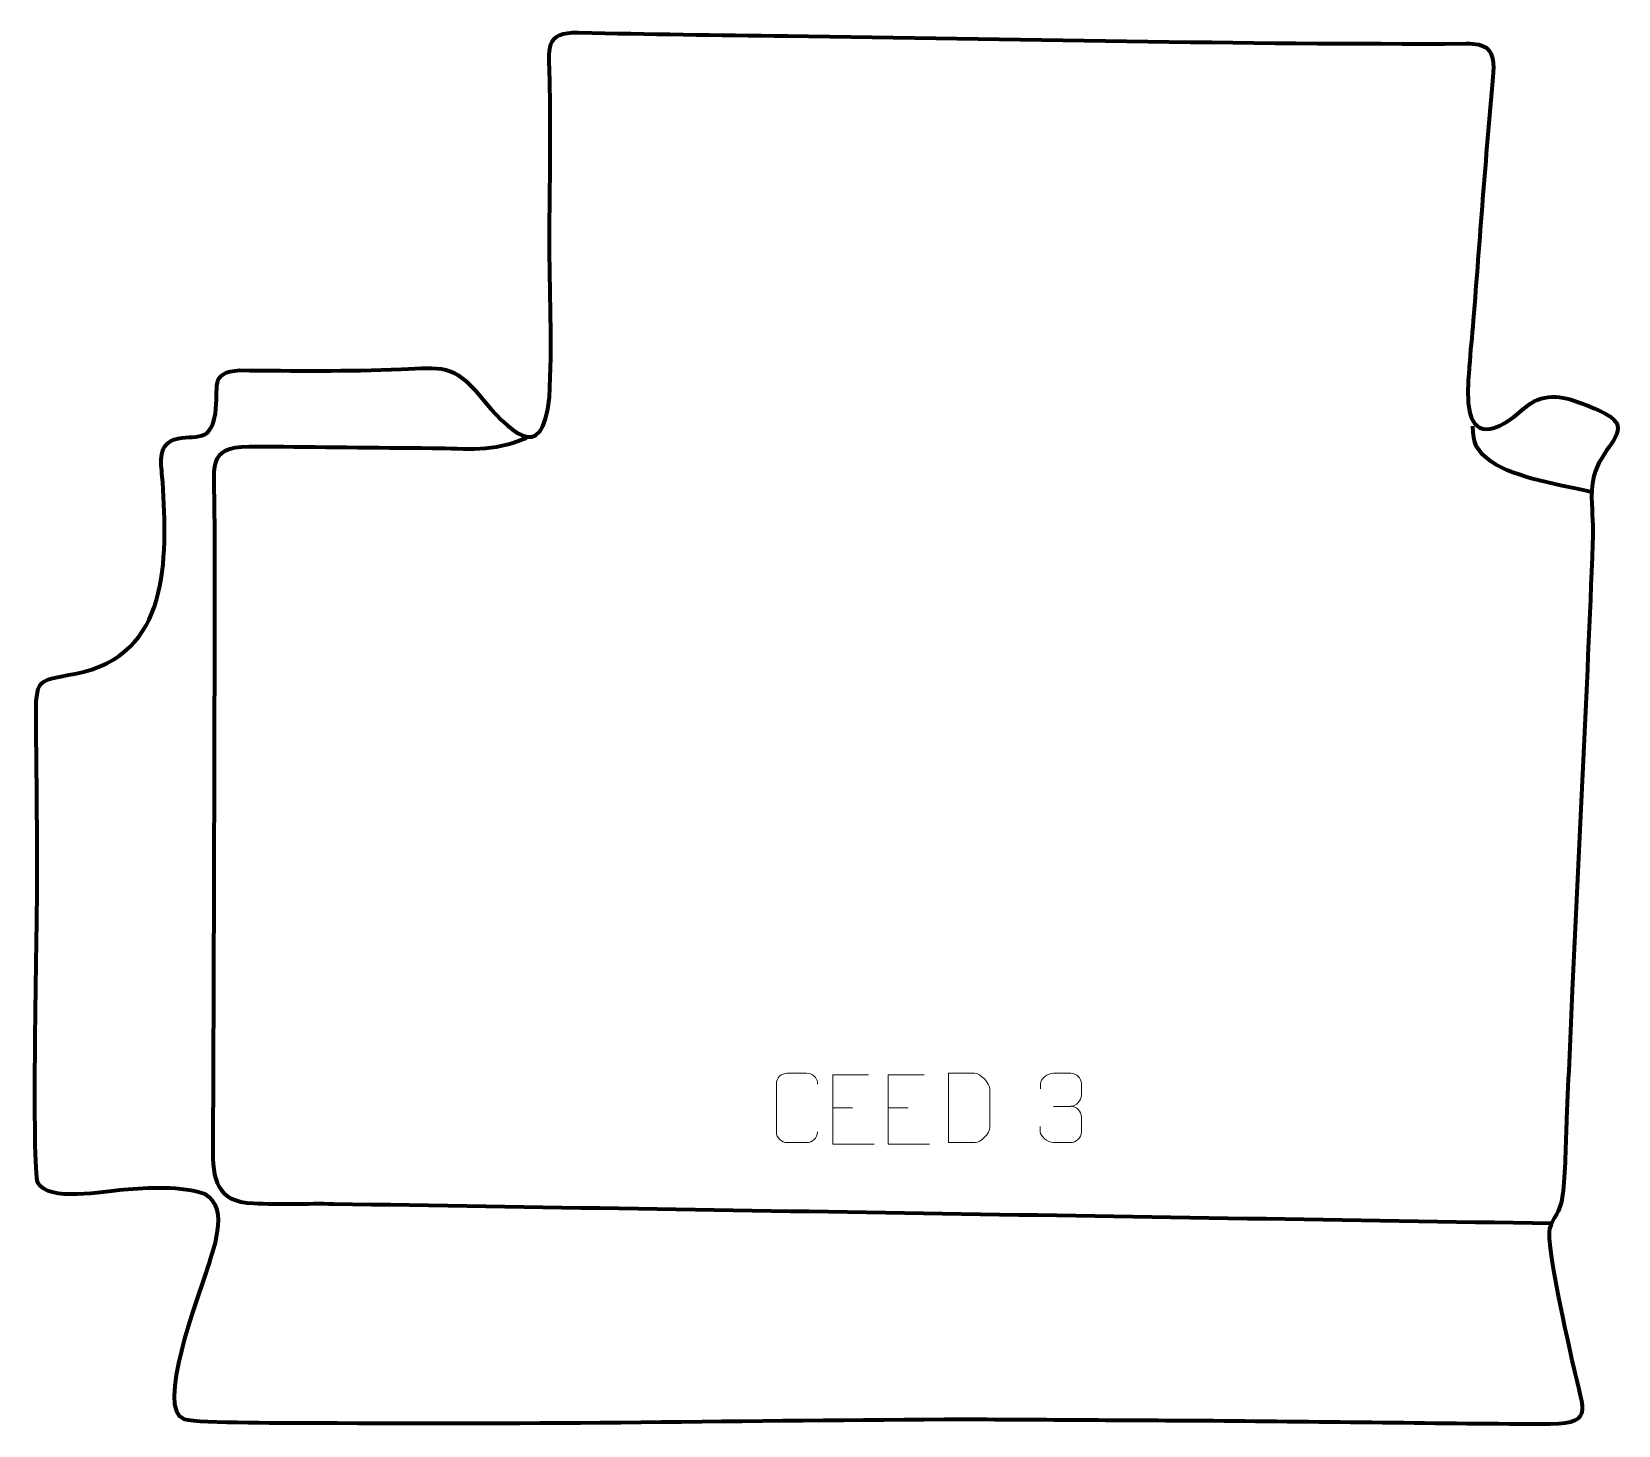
# Model space of a CAD drawing. Header units: millimetres. Extents: x -677 to -106, y 102 to 603.
import ezdxf

# ---------------------------------------------------------------- set-up
doc = ezdxf.new("R2010")
doc.units = ezdxf.units.MM
doc.header["$MEASUREMENT"] = 0
doc.layers.add('layer 1', color=7, linetype='Continuous')
doc.layers.add('layer 2', color=7, linetype='Continuous')

msp = doc.modelspace()

# ---------------------------------------------------------------- linework, layer by layer
at = {"layer": 'layer 1', "color": 142, "lineweight": 158}
for points, knots in [([(-498.866, 457.0227), (-511.4957, 451.7164), (-519.6201, 453.2162), (-532.9753, 453.3272), (-532.9753, 453.3272), (-553.3122, 453.4962), (-573.6476, 453.6863), (-593.9839, 453.9227), (-593.9839, 453.9227), (-593.9839, 453.9227), (-595.472, 453.94), (-595.472, 453.94), (-595.472, 453.94), (-613.6289, 454.153), (-611.5025, 449.2223), (-611.2468, 432.5323), (-611.2468, 432.5323), (-611.0002, 416.4454), (-611.1469, 400.2291), (-611.1489, 384.1299), (-611.1489, 384.1299), (-611.3113, 323.4071), (-611.4673, 262.7257), (-611.7561, 202.0016), (-611.7561, 202.0016), (-611.8119, 190.2701), (-610.5455, 182.3037), (-597.1729, 181.7245), (-597.1729, 181.7245), (-588.0369, 181.3288), (-577.7258, 181.7113), (-568.3379, 181.5623), (-568.3379, 181.5623), (-422.2718, 179.2436), (-276.2062, 176.8919), (-130.1404, 174.5508)], [0, 0, 0, 0, 0.1, 0.1, 0.1, 0.1, 0.2, 0.2, 0.2, 0.2, 0.3, 0.3, 0.3, 0.3, 0.4, 0.4, 0.4, 0.4, 0.5, 0.5, 0.5, 0.5, 0.6, 0.6, 0.6, 0.6, 0.7, 0.7, 0.7, 0.7, 0.8, 0.8, 0.8, 0.8, 1, 1, 1, 1]), ([(-115.7385, 437.5783), (-125.9529, 440.0108), (-143.4671, 442.6816), (-151.7033, 448.5141), (-151.7033, 448.5141), (-157.2556, 452.4459), (-158.277, 455.0019), (-158.5123, 461.3223)], [0, 0, 0, 0, 0.33333333, 0.33333333, 0.33333333, 0.33333333, 1, 1, 1, 1])]:
    msp.add_open_spline(points, degree=3, knots=knots, dxfattribs=at)
at = {"layer": 'layer 2', "color": 242, "lineweight": 158}
msp.add_open_spline([(-341.2668, 103.9379), (-312.7347, 103.7681), (-284.2026, 103.5982), (-255.6705, 103.4284), (-255.6705, 103.4284), (-215.1076, 103.1494), (-174.532, 102.4596), (-133.9742, 102.2267), (-133.9742, 102.2267), (-114.3259, 102.1138), (-118.5335, 105.7509), (-122.4155, 123.349), (-122.4155, 123.349), (-124.1277, 131.2794), (-132.4392, 167.3582), (-130.8738, 172.5913), (-130.8738, 172.5913), (-129.4585, 177.3227), (-127.2119, 177.3998), (-126.199, 184.7129), (-126.199, 184.7129), (-125.1503, 192.2853), (-125.1285, 203.9791), (-124.7685, 212.0134), (-124.7685, 212.0134), (-124.0775, 227.4333), (-123.3877, 242.8533), (-122.6903, 258.273), (-122.6903, 258.273), (-120.283, 311.8257), (-117.4245, 365.5531), (-115.3914, 419.095), (-115.3914, 419.095), (-115.1537, 425.355), (-115.5984, 429.6441), (-115.7639, 435.6665), (-115.7639, 435.6665), (-116.1632, 450.195), (-106.4484, 454.4756), (-106.2755, 460.5902), (-106.2755, 460.5902), (-106.1551, 464.8476), (-114.6714, 467.6653), (-117.7878, 468.9507), (-117.7878, 468.9507), (-125.1263, 471.8924), (-132.3877, 473.8467), (-139.0398, 468.4995), (-139.0398, 468.4995), (-142.8294, 465.4534), (-151.459, 457.3118), (-156.9312, 461.393), (-156.9312, 461.393), (-161.4848, 464.789), (-160.1378, 477.4199), (-159.7519, 482.5955), (-159.7519, 482.5955), (-159.3893, 488.1923), (-158.7828, 493.719), (-158.3136, 499.2974), (-158.3136, 499.2974), (-156.055, 528.4462), (-153.9499, 557.6144), (-151.2398, 586.7254), (-151.2398, 586.7254), (-150.2269, 597.6055), (-153.8379, 598.9786), (-161.0244, 598.9515), (-161.0244, 598.9515), (-242.205, 598.6452), (-323.8471, 600.6709), (-405.0533, 601.7145), (-405.0533, 601.7145), (-430.1392, 602.0369), (-455.0658, 602.3785), (-480.1497, 602.9484), (-480.1497, 602.9484), (-492.5833, 603.2308), (-490.8074, 597.0185), (-490.5348, 586.4121), (-490.5348, 586.4121), (-490.0565, 567.796), (-490.569, 547.9913), (-490.6408, 529.2507), (-490.6408, 529.2507), (-490.6377, 510.5669), (-489.4962, 490.2376), (-490.6842, 471.7741), (-490.6842, 471.7741), (-492.9811, 446.1635), (-505.8221, 460.3436), (-515.4548, 472.0277), (-515.4548, 472.0277), (-525.2284, 483.8826), (-529.5524, 482.4314), (-543.8841, 481.8155), (-543.8841, 481.8155), (-563.4188, 481.0433), (-582.5106, 481.2146), (-602.0345, 481.4461), (-602.0345, 481.4461), (-613.1441, 480.7792), (-609.4087, 475.5191), (-610.8305, 465.8362), (-610.8305, 465.8362), (-612.5782, 453.9339), (-619.4141, 459.2617), (-627.0295, 455.9665), (-627.0295, 455.9665), (-631.9152, 452.7676), (-630.0702, 446.4118), (-629.7521, 441.1865), (-629.7521, 441.1865), (-628.1764, 413.5917), (-626.8399, 378.7524), (-661.3284, 372.2468), (-661.3284, 372.2468), (-674.8679, 369.6929), (-675.4657, 370.8335), (-675.3129, 355.1696), (-675.3129, 355.1696), (-675.1187, 335.2761), (-674.8924, 315.4538), (-674.912, 295.5538), (-674.912, 295.5538), (-674.9936, 282.0872), (-676.8927, 193.8015), (-674.7131, 189.2473), (-674.7131, 189.2473), (-671.2105, 181.9284), (-650.7759, 186.0566), (-643.9384, 186.5759), (-643.9384, 186.5759), (-635.0271, 187.2526), (-622.8998, 188.0451), (-614.461, 184.9643), (-614.461, 184.9643), (-605.2103, 179.6676), (-611.9619, 164.494), (-614.0913, 156.6628), (-614.0913, 156.6628), (-616.6263, 149.0775), (-632.5867, 107.1112), (-621.8882, 103.9451), (-621.8882, 103.9451), (-616.7834, 102.4345), (-582.1836, 102.6854), (-574.1419, 102.6505), (-574.1419, 102.6505), (-496.4845, 101.8607), (-418.8922, 103.5821), (-341.2668, 103.9379)], degree=3, knots=[0, 0, 0, 0, 0.02564103, 0.02564103, 0.02564103, 0.02564103, 0.05128205, 0.05128205, 0.05128205, 0.05128205, 0.07692308, 0.07692308, 0.07692308, 0.07692308, 0.1025641, 0.1025641, 0.1025641, 0.1025641, 0.12820513, 0.12820513, 0.12820513, 0.12820513, 0.15384615, 0.15384615, 0.15384615, 0.15384615, 0.17948718, 0.17948718, 0.17948718, 0.17948718, 0.20512821, 0.20512821, 0.20512821, 0.20512821, 0.23076923, 0.23076923, 0.23076923, 0.23076923, 0.25641026, 0.25641026, 0.25641026, 0.25641026, 0.28205128, 0.28205128, 0.28205128, 0.28205128, 0.30769231, 0.30769231, 0.30769231, 0.30769231, 0.33333333, 0.33333333, 0.33333333, 0.33333333, 0.35897436, 0.35897436, 0.35897436, 0.35897436, 0.38461538, 0.38461538, 0.38461538, 0.38461538, 0.41025641, 0.41025641, 0.41025641, 0.41025641, 0.43589744, 0.43589744, 0.43589744, 0.43589744, 0.46153846, 0.46153846, 0.46153846, 0.46153846, 0.48717949, 0.48717949, 0.48717949, 0.48717949, 0.51282051, 0.51282051, 0.51282051, 0.51282051, 0.53846154, 0.53846154, 0.53846154, 0.53846154, 0.56410256, 0.56410256, 0.56410256, 0.56410256, 0.58974359, 0.58974359, 0.58974359, 0.58974359, 0.61538462, 0.61538462, 0.61538462, 0.61538462, 0.64102564, 0.64102564, 0.64102564, 0.64102564, 0.66666667, 0.66666667, 0.66666667, 0.66666667, 0.69230769, 0.69230769, 0.69230769, 0.69230769, 0.71794872, 0.71794872, 0.71794872, 0.71794872, 0.74358974, 0.74358974, 0.74358974, 0.74358974, 0.76923077, 0.76923077, 0.76923077, 0.76923077, 0.79487179, 0.79487179, 0.79487179, 0.79487179, 0.82051282, 0.82051282, 0.82051282, 0.82051282, 0.84615385, 0.84615385, 0.84615385, 0.84615385, 0.87179487, 0.87179487, 0.87179487, 0.87179487, 0.8974359, 0.8974359, 0.8974359, 0.8974359, 0.92307692, 0.92307692, 0.92307692, 0.92307692, 0.94871795, 0.94871795, 0.94871795, 0.94871795, 1, 1, 1, 1], dxfattribs=at)
at = {"layer": 'layer 2', "color": 250, "lineweight": 9}
for points, knots in [([(-394.17, 207.3969), (-394.3098, 205.0735), (-395.987, 203.5939), (-398.1347, 203.5831), (-398.1347, 203.5831), (-400.4666, 203.5835), (-402.7985, 203.5835), (-405.13, 203.5831), (-405.13, 203.5831), (-407.055, 203.4777), (-409.0271, 205.3622), (-409.0159, 207.3795), (-409.0159, 207.3795), (-409.0155, 213.1496), (-409.0155, 218.9193), (-409.0159, 224.6886), (-409.0159, 224.6886), (-409.0117, 226.8267), (-407.265, 228.5459), (-405.1126, 228.5324), (-405.1126, 228.5324), (-402.7869, 228.5324), (-400.4608, 228.5324), (-398.1347, 228.5324), (-398.1347, 228.5324), (-396.1881, 228.5679), (-394.1967, 227.0764), (-394.17, 224.6388)], [0, 0, 0, 0, 0.125, 0.125, 0.125, 0.125, 0.25, 0.25, 0.25, 0.25, 0.375, 0.375, 0.375, 0.375, 0.5, 0.5, 0.5, 0.5, 0.625, 0.625, 0.625, 0.625, 0.75, 0.75, 0.75, 0.75, 1, 1, 1, 1]), ([(-347.0659, 203.609), (-344.7341, 203.6094), (-339.7839, 203.5854), (-337.4524, 203.5851), (-337.4524, 203.5851), (-335.5274, 203.4797), (-332.2088, 207.0213), (-332.22, 209.0386), (-332.22, 209.0386), (-332.2204, 214.8087), (-332.2204, 216.9784), (-332.22, 222.7477), (-332.22, 222.7477), (-332.2243, 224.8858), (-335.5988, 228.5459), (-337.7512, 228.5324), (-337.7512, 228.5324), (-340.0769, 228.5324), (-344.8012, 228.5324), (-347.1273, 228.5324), (-347.1273, 228.5324), (-347.1269, 222.7855), (-347.0656, 209.3563), (-347.0659, 203.609)], [0, 0, 0, 0, 0.14285714, 0.14285714, 0.14285714, 0.14285714, 0.28571429, 0.28571429, 0.28571429, 0.28571429, 0.42857143, 0.42857143, 0.42857143, 0.42857143, 0.57142857, 0.57142857, 0.57142857, 0.57142857, 0.71428571, 0.71428571, 0.71428571, 0.71428571, 1, 1, 1, 1]), ([(-314.0381, 222.8501), (-314.0381, 222.8501), (-314.0381, 224.7073), (-314.0381, 224.7073), (-314.0381, 224.7073), (-314.0524, 226.4492), (-311.3879, 228.5673), (-309.3288, 228.5446), (-309.3288, 228.5446), (-307.2647, 228.5446), (-305.2007, 228.5446), (-303.137, 228.5446), (-303.137, 228.5446), (-300.9425, 228.5534), (-299.3442, 226.7066), (-299.2998, 224.7945), (-299.2998, 224.7945), (-299.3002, 223.3594), (-299.3002, 221.9243), (-299.2998, 220.4888), (-299.2998, 220.4888), (-299.3484, 218.8353), (-300.951, 216.6053), (-303.1493, 216.6153), (-303.1493, 216.6153), (-300.9456, 216.6041), (-299.3376, 214.8009), (-299.2836, 212.7414), (-299.2836, 212.7414), (-299.284, 210.9567), (-299.284, 209.172), (-299.2836, 207.3869), (-299.2836, 207.3869), (-299.2735, 205.3255), (-301.3284, 203.5624), (-303.1493, 203.5705), (-303.1493, 203.5705), (-305.2146, 203.5708), (-307.2798, 203.5708), (-309.3454, 203.5705), (-309.3454, 203.5705), (-311.514, 203.582), (-314.045, 205.9822), (-314.0636, 207.444), (-314.0636, 207.444), (-314.0636, 207.444), (-314.0636, 209.3526), (-314.0636, 209.3526)], [0, 0, 0, 0, 0.07692308, 0.07692308, 0.07692308, 0.07692308, 0.15384615, 0.15384615, 0.15384615, 0.15384615, 0.23076923, 0.23076923, 0.23076923, 0.23076923, 0.30769231, 0.30769231, 0.30769231, 0.30769231, 0.38461538, 0.38461538, 0.38461538, 0.38461538, 0.46153846, 0.46153846, 0.46153846, 0.46153846, 0.53846154, 0.53846154, 0.53846154, 0.53846154, 0.61538462, 0.61538462, 0.61538462, 0.61538462, 0.69230769, 0.69230769, 0.69230769, 0.69230769, 0.76923077, 0.76923077, 0.76923077, 0.76923077, 0.84615385, 0.84615385, 0.84615385, 0.84615385, 1, 1, 1, 1]), ([(-375.8872, 227.9356), (-375.8872, 227.9356), (-388.7611, 227.9356), (-388.7611, 227.9356), (-388.7611, 227.9356), (-388.7611, 227.9356), (-388.7611, 202.982), (-388.7611, 202.982), (-388.7611, 202.982), (-388.7611, 202.982), (-373.8953, 202.982), (-373.8953, 202.982)], [0, 0, 0, 0, 0.25, 0.25, 0.25, 0.25, 0.5, 0.5, 0.5, 0.5, 1, 1, 1, 1]), ([(-355.8872, 227.9356), (-355.8872, 227.9356), (-368.7611, 227.9356), (-368.7611, 227.9356), (-368.7611, 227.9356), (-368.7611, 227.9356), (-368.7611, 202.982), (-368.7611, 202.982), (-368.7611, 202.982), (-368.7611, 202.982), (-353.8953, 202.982), (-353.8953, 202.982)], [0, 0, 0, 0, 0.25, 0.25, 0.25, 0.25, 0.5, 0.5, 0.5, 0.5, 1, 1, 1, 1])]:
    msp.add_open_spline(points, degree=3, knots=knots, dxfattribs=at)
for points in [[(-388.7611, 216.0559), (-388.7611, 216.0559), (-381.593, 216.0559), (-381.593, 216.0559)], [(-368.7611, 216.0559), (-368.7611, 216.0559), (-361.593, 216.0559), (-361.593, 216.0559)], [(-309.3284, 216.6049), (-309.3284, 216.6049), (-303.132, 216.6049), (-303.132, 216.6049)]]:
    msp.add_open_spline(points, degree=3, dxfattribs=at)

doc.saveas('drawing.dxf')
